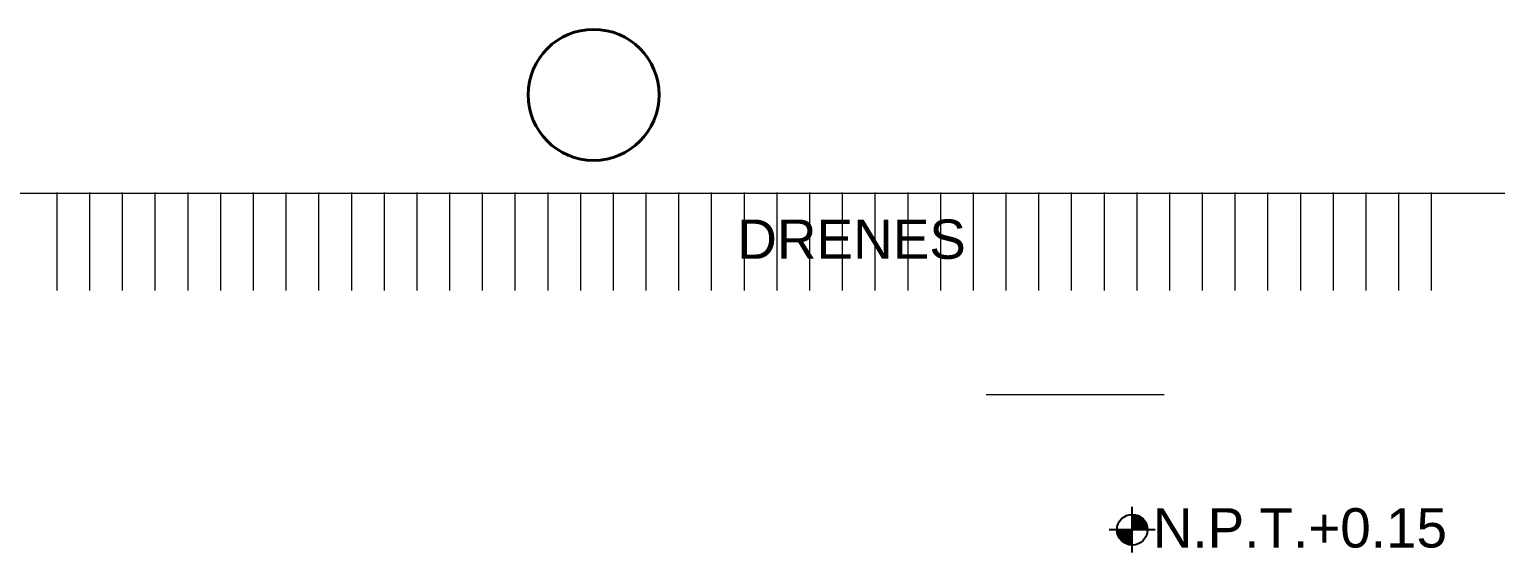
# Model space of a CAD drawing. Header units: inches. Extents: x 13 to 261, y -112 to -47.
# Drawn here: x 41.18 to 54.62, y -89.02 to -84.23 of the extents above; entities that cross this region are included whole.
import ezdxf

# ---------------------------------------------------------------- set-up
doc = ezdxf.new("R2010")
doc.units = ezdxf.units.IN
doc.header["$MEASUREMENT"] = 0
doc.linetypes.add('ACAD_ISO04W100', pattern=[30, 24, -3, 0, -3])
for name, color, linetype, lineweight in [('BANQUETA', 2, 'Continuous', 18), ('CALIDAD', 9, 'Continuous', 25), ('COLUMNAS', 20, 'Continuous', 40), ('EJES', 1, 'ACAD_ISO04W100', 13), ('MUROS', 5, 'Continuous', 35), ('SIMBOLOGIA', 10, 'Continuous', 18), ('TEXTOS', 124, 'Continuous', 30)]:
    doc.layers.add(name, color=color, linetype=linetype, lineweight=lineweight)
doc.styles.add('TEXTOS', font='ARIALUNI.TTF', dxfattribs={"height": 0.36})

msp = doc.modelspace()

# ---------------------------------------------------------------- linework, layer by layer
at = {"layer": 'BANQUETA'}
msp.add_line((35.851, -85.727), (86.751, -85.727), dxfattribs=at)
at = {"layer": 'CALIDAD'}
for p, q in [((51.289, -89.021), (51.289, -88.6)), ((51.499, -88.811), (51.078, -88.811))]:
    msp.add_line(p, q, dxfattribs=at)
msp.add_circle((51.289, -88.811), 0.14, dxfattribs=at)
for points in [[(51.289, -88.67), (51.289, -88.811), (51.374, -88.699), (51.289, -88.811)], [(51.374, -88.699), (51.289, -88.811), (51.402, -88.728), (51.289, -88.811)], [(51.149, -88.811), (51.289, -88.811), (51.177, -88.895), (51.289, -88.811)], [(51.177, -88.895), (51.289, -88.811), (51.206, -88.924), (51.289, -88.811)], [(51.206, -88.924), (51.289, -88.811), (51.24, -88.942), (51.289, -88.811)], [(51.24, -88.942), (51.289, -88.811), (51.289, -88.951), (51.289, -88.811)], [(51.402, -88.728), (51.289, -88.811), (51.42, -88.762), (51.289, -88.811)], [(51.42, -88.762), (51.289, -88.811), (51.429, -88.811), (51.289, -88.811)]]:
    msp.add_solid(points, dxfattribs=at)
at = {"layer": 'COLUMNAS'}
msp.add_circle((46.351, -84.827), 0.6, dxfattribs=at)
at = {"layer": 'EJES'}
msp.add_line((41.433, -86.62), (41.433, -85.72), dxfattribs=at)
at = {"layer": 'EJES', "ltscale": 0.3}
for p, q in [((41.733, -86.62), (41.733, -85.72)), ((42.033, -86.62), (42.033, -85.72)), ((42.333, -86.62), (42.333, -85.72)), ((42.633, -86.62), (42.633, -85.72)), ((42.933, -86.62), (42.933, -85.72)), ((43.233, -86.62), (43.233, -85.72)), ((43.533, -86.62), (43.533, -85.72)), ((43.833, -86.62), (43.833, -85.72)), ((44.133, -86.62), (44.133, -85.72)), ((44.433, -86.62), (44.433, -85.72)), ((44.733, -86.62), (44.733, -85.72)), ((45.033, -86.62), (45.033, -85.72)), ((45.333, -86.62), (45.333, -85.72)), ((45.633, -86.62), (45.633, -85.72)), ((45.933, -86.62), (45.933, -85.72)), ((46.233, -86.62), (46.233, -85.72)), ((46.533, -86.62), (46.533, -85.72)), ((46.833, -86.62), (46.833, -85.72)), ((47.133, -86.62), (47.133, -85.72)), ((47.433, -86.62), (47.433, -85.72)), ((47.733, -86.62), (47.733, -85.72)), ((48.033, -86.62), (48.033, -85.72)), ((48.333, -86.62), (48.333, -85.72)), ((48.633, -86.62), (48.633, -85.72)), ((48.933, -86.62), (48.933, -85.72)), ((49.233, -86.62), (49.233, -85.72)), ((49.533, -86.62), (49.533, -85.72)), ((49.833, -86.62), (49.833, -85.72)), ((50.133, -86.62), (50.133, -85.72)), ((50.433, -86.62), (50.433, -85.72)), ((50.733, -86.62), (50.733, -85.72)), ((51.033, -86.62), (51.033, -85.72)), ((51.333, -86.62), (51.333, -85.72)), ((51.633, -86.62), (51.633, -85.72)), ((51.933, -86.62), (51.933, -85.72)), ((52.233, -86.62), (52.233, -85.72)), ((52.533, -86.62), (52.533, -85.72)), ((52.833, -86.62), (52.833, -85.72)), ((53.133, -86.62), (53.133, -85.72)), ((53.433, -86.62), (53.433, -85.72)), ((53.733, -86.62), (53.733, -85.72)), ((54.033, -86.62), (54.033, -85.72)), ((54.033, -86.62), (54.033, -85.72))]:
    msp.add_line(p, q, dxfattribs=at)
at = {"layer": 'SIMBOLOGIA'}
for p, q in [((49.95, -87.573), (50.981, -87.573)), ((50.981, -87.573), (51.582, -87.573))]:
    msp.add_line(p, q, dxfattribs=at)

# ---------------------------------------------------------------- texts
at = {"layer": 'MUROS', "style": 'TEXTOS'}
msp.add_attdef('N.P.T.+0.15', (51.477, -88.974), '', height=0.36, dxfattribs=at)
at = {"layer": 'TEXTOS', "style": 'TEXTOS'}
msp.add_text('DRENES', height=0.36, dxfattribs=at).set_placement((47.668, -86.329))

doc.saveas('drawing.dxf')
